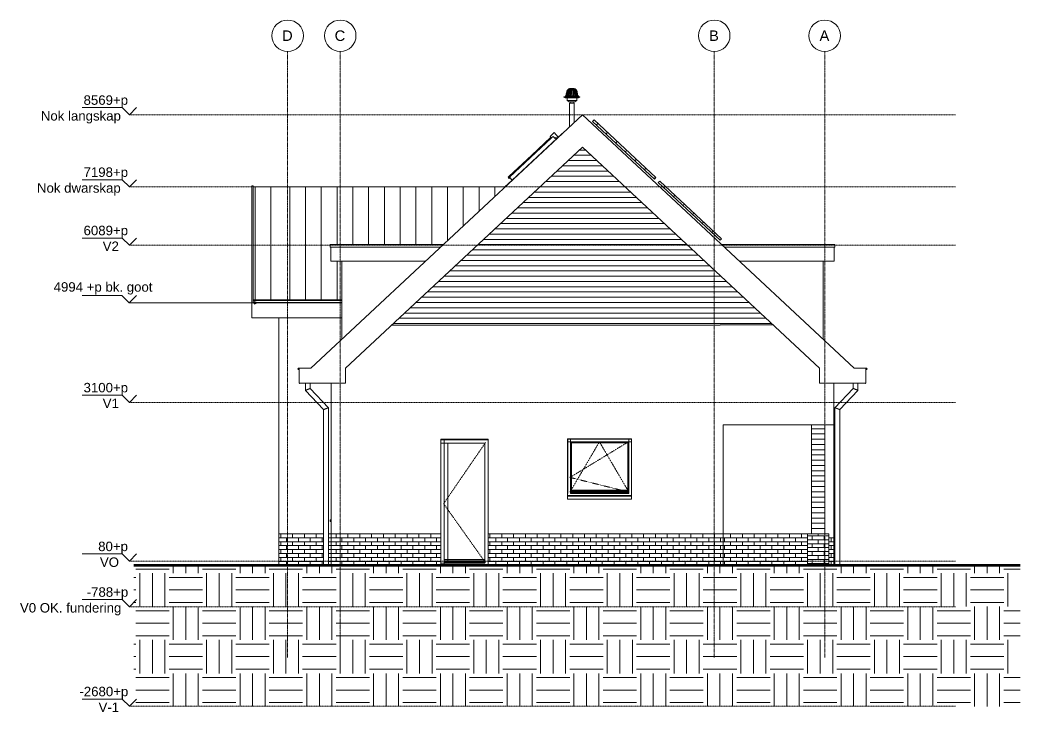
# Model space of a CAD drawing. Header units: millimetres. Extents: x -8591 to 211781, y -3000 to 31870.
# Drawn here: x 111722 to 130740, y -2789 to 10373 of the extents above; entities that cross this region are included whole.
import ezdxf

# ---------------------------------------------------------------- set-up
doc = ezdxf.new("R2010")
doc.units = ezdxf.units.MM
for name, pattern in [('Dash', [6.35, 3.175, -3.175]), ('Dash dot', [15.875, 6.35, -4.7625, 0, -4.7625]), ('grid', [24, 15, -3, 3, -3])]:
    doc.linetypes.add(name, pattern=pattern)
for name, color, linetype, lineweight in [('A-COLS', 52, 'Continuous', 9), ('A-FLOR-LEVL', 51, 'Continuous', 9), ('A-GENM', 13, 'Continuous', 9), ('A-GLAZ', 151, 'Continuous', 9), ('A-GLAZ-HDLN', 1, 'Dash', 18), ('A-ROOF', 132, 'Continuous', 9), ('A-ROOF-OTLN', 132, 'Continuous', 9), ('A-ROOF-PATT', 132, 'Continuous', 35), ('A-WALL', 113, 'Continuous', 9), ('A-WALL-PATT', 111, 'Continuous', 25), ('C-TOPO', 7, 'Continuous', 9), ('G-ANNO-DIMS', 111, 'Continuous', 9), ('I-WALL', 2, 'Continuous', 9), ('P-SANR-FIXT', 6, 'Continuous', 9), ('S-COLS', 52, 'Continuous', 9), ('S-GRID', 1, 'Continuous', 9), ('S-GRID-IDEN', 1, 'Continuous', 9)]:
    doc.layers.add(name, color=color, linetype=linetype, lineweight=lineweight)
doc.styles.add('Arial_1', font='arial.ttf', dxfattribs={"height": 200})
doc.styles.add('Arial_2', font='arial.ttf', dxfattribs={"height": 180})
pattern_1 = [(0, (122811.7, 1200), (635, 635), [635, -635]), (0, (122811.7, 1438.1), (635, 635), [635, -635]), (0, (122811.7, 1676.25), (635, 635), [635, -635]), (90, (122891.1, 1755.6), (-635, 635), [635, -635]), (90, (123129.2, 1755.6), (-635, 635), [635, -635]), (90, (123367.3, 1755.6), (-635, 635), [635, -635])]
pattern_2 = [(90, (6859.9, 1200), (-1000, 6e-14), [])]

# ---------------------------------------------------------------- blocks, each defined once
blk = doc.blocks.new('Zonnepaneel - Zonnepaneel gebouw 1000x1600-406884-Westgevel')
at = {"layer": 'A-GENM'}
h = blk.add_hatch(dxfattribs=at)
h.set_pattern_fill('FP_149', color=256, style=0, pattern_type=2)
h.set_pattern_definition([(317, (8078.02, 7177.26), (170.5, 182.84), []), (47, (8078.02, 7177.26), (-182.84, 170.5), [])])
h.paths.add_polyline_path([(9084, 6185), (9111, 6214), (7937, 7309), (7909, 7280), (9061, 6206)])
for p, q in [((7909, 7280), (7937, 7309)), ((7909, 7280), (9084, 6185)), ((9111, 6214), (7937, 7309)), ((9084, 6185), (9111, 6214))]:
    blk.add_line(p, q, dxfattribs=at)
blk = doc.blocks.new('41_ISR_lb_vebo_waterslag_10_graden - WS60 160-1704642-Westgevel')
at = {"layer": 'A-GENM'}
for p, q in [((1669, 860), (1669, 837)), ((1671, 837), (1671, 860)), ((1673, 836), (1674, 836)), ((1674, 836), (1673, 836)), ((1673, 834), (1679, 835)), ((1690, 868), (1674, 865)), ((1674, 864), (1674, 857)), ((1674, 857), (1682, 858)), ((1676, 840), (1674, 840)), ((1674, 840), (1674, 836)), ((1676, 863), (1690, 866)), ((1676, 859), (1676, 863)), ((1682, 859), (1676, 859)), ((1676, 836), (1676, 840)), ((1676, 836), (1678, 837)), ((1678, 837), (1676, 836)), ((1678, 837), (1678, 838)), ((1678, 838), (1679, 838)), ((1679, 838), (1678, 838)), ((1678, 838), (1678, 837)), ((1679, 838), (1679, 835)), ((1679, 835), (1679, 838)), ((1682, 858), (1682, 859))]:
    blk.add_line(p, q, dxfattribs=at)
for centre, radius, start, end in [((1674, 860), 5, 100, 180), ((1674, 860), 5, 100, 180), ((1672, 837), 3, 180, 279.9906), ((1672, 837), 3, 180, 279.9906), ((1674, 860), 3.4, 96.7543, 180), ((1674, 860), 3.4, 96.7543, 180), ((1672, 837), 1.42, 180, 280.0191), ((1672, 837), 1.42, 180, 280.0191)]:
    blk.add_arc(centre, radius, start, end, dxfattribs=at)
blk = doc.blocks.new('41_ISR_lb_vebo_waterslag_10_graden - WS60 160-V30-Westgevel')
at = {"layer": 'A-GENM'}
for p, q in [((1673, 836), (1674, 836)), ((1674, 836), (1673, 836)), ((1676, 836), (1678, 837)), ((1678, 837), (1676, 836)), ((1678, 837), (1678, 838)), ((1678, 838), (1679, 838)), ((1679, 838), (1678, 838)), ((1678, 838), (1678, 837)), ((1679, 838), (1679, 835)), ((1679, 835), (1679, 838))]:
    blk.add_line(p, q, dxfattribs=at)
for centre, radius, start, end in [((1674, 860), 5, 100, 180), ((1674, 860), 5, 100, 180), ((1672, 837), 3, 180, 279.9906), ((1672, 837), 3, 180, 279.9906), ((1674, 860), 3.4, 96.7543, 180), ((1674, 860), 3.4, 96.7543, 180), ((1672, 837), 1.42, 180, 280.0191), ((1672, 837), 1.42, 180, 280.0191)]:
    blk.add_arc(centre, radius, start, end, dxfattribs=at)
blk = doc.blocks.new('28_EB_HWA_grote slag - TRON60x2_5-3479251-Westgevel')
at = {"layer": 'S-COLS'}
for p, q in [((11617, 3466), (11617, 3365)), ((11707, 3329), (11707, 3466)), ((11617, 3365), (11270, 2999)), ((11360, 2963), (11707, 3329)), ((11270, 2999), (11270, 0)), ((11360, 0), (11360, 2963))]:
    blk.add_line(p, q, dxfattribs=at)
for points in [[(11707, 3329), (11707, 3329), (11706, 3330), (11701, 3331), (11694, 3334), (11686, 3337), (11679, 3340), (11674, 3342), (11668, 3345), (11662, 3347), (11656, 3349), (11650, 3352), (11645, 3354), (11638, 3357), (11630, 3360), (11623, 3363), (11618, 3365), (11617, 3365), (11617, 3365)], [(11360, 2963), (11360, 2963), (11359, 2963), (11355, 2965), (11347, 2968), (11340, 2971), (11333, 2974), (11327, 2976), (11321, 2978), (11315, 2981), (11309, 2983), (11304, 2985), (11298, 2988), (11291, 2990), (11283, 2994), (11276, 2996), (11271, 2998), (11270, 2999), (11270, 2999)]]:
    blk.add_open_spline(points, degree=3, knots=[0, 0, 0, 0, 0.083333, 0.166667, 0.25, 0.333333, 0.375, 0.416667, 0.458333, 0.5, 0.541667, 0.583333, 0.625, 0.666667, 0.75, 0.833333, 0.916667, 1, 1, 1, 1], dxfattribs=at)
blk = doc.blocks.new('28_EB_HWA_grote slag - TRON60x2_5-V32-Westgevel')
at = {"layer": 'S-COLS'}
for p, q in [((1199, 3466), (1199, 3329)), ((1289, 3365), (1289, 3466)), ((1199, 3329), (1545, 2963)), ((1635, 2999), (1289, 3365)), ((1545, 2963), (1545, 0)), ((1635, 0), (1635, 2999))]:
    blk.add_line(p, q, dxfattribs=at)
for points in [[(1289, 3365), (1289, 3365), (1288, 3365), (1283, 3363), (1276, 3360), (1268, 3357), (1261, 3354), (1255, 3352), (1250, 3349), (1244, 3347), (1238, 3345), (1232, 3342), (1226, 3340), (1219, 3337), (1211, 3334), (1204, 3331), (1200, 3330), (1199, 3329), (1199, 3329)], [(1635, 2999), (1635, 2999), (1634, 2998), (1630, 2996), (1623, 2994), (1615, 2990), (1608, 2988), (1602, 2985), (1596, 2983), (1590, 2981), (1584, 2978), (1579, 2976), (1573, 2974), (1566, 2971), (1558, 2968), (1551, 2965), (1546, 2963), (1545, 2963), (1545, 2963)]]:
    blk.add_open_spline(points, degree=3, knots=[0, 0, 0, 0, 0.083333, 0.166667, 0.25, 0.333333, 0.375, 0.416667, 0.458333, 0.5, 0.541667, 0.583333, 0.625, 0.666667, 0.75, 0.833333, 0.916667, 1, 1, 1, 1], dxfattribs=at)
blk = doc.blocks.new('Plumbing_Fixture-Oatey-Roof_Drain-PVC - ABS Dome-2570691-Westgevel')
at = {"layer": 'P-SANR-FIXT'}
for p, q in [((6167, 9008), (6154, 8932)), ((6171, 9008), (6170, 9008)), ((6181, 9008), (6180, 9008)), ((6197, 9008), (6195, 9008)), ((6218, 9008), (6216, 9008)), ((6234, 9070), (6234, 9070)), ((6234, 9070), (6234, 9070)), ((6237, 9070), (6235, 9070)), ((6242, 9070), (6239, 9070)), ((6239, 9068), (6239, 9070)), ((6243, 9008), (6240, 9008)), ((6249, 9070), (6245, 9070)), ((6245, 9066), (6245, 9070)), ((6249, 9070), (6249, 9069)), ((6257, 9070), (6252, 9070)), ((6252, 9064), (6252, 9070)), ((6257, 9070), (6257, 9068)), ((6265, 9070), (6260, 9070)), ((6260, 9063), (6260, 9070)), ((6265, 9063), (6260, 9063)), ((6265, 9070), (6265, 9063)), ((6267, 9008), (6265, 9008)), ((6268, 9008), (6267, 9008)), ((6274, 9070), (6268, 9070)), ((6268, 9063), (6268, 9070)), ((6274, 9063), (6268, 9063)), ((6274, 9070), (6274, 9063)), ((6282, 9070), (6277, 9070)), ((6277, 9068), (6277, 9070)), ((6282, 9070), (6282, 9064)), ((6289, 9070), (6285, 9070)), ((6285, 9069), (6285, 9070)), ((6289, 9070), (6289, 9066)), ((6295, 9070), (6291, 9070)), ((6294, 9008), (6291, 9008)), ((6295, 9070), (6295, 9068)), ((6298, 9070), (6296, 9070)), ((6300, 9070), (6299, 9070)), ((6300, 9070), (6299, 9070)), ((6318, 9008), (6315, 9008)), ((6339, 9008), (6336, 9008)), ((6354, 9008), (6353, 9008)), ((6364, 9008), (6363, 9008)), ((6380, 8932), (6367, 9008)), ((6114, 8909), (6114, 8906)), ((6267, 8909), (6114, 8909)), ((6114, 8906), (6140, 8893)), ((6267, 8906), (6114, 8906)), ((6140, 8913), (6140, 8909)), ((6267, 8913), (6140, 8913)), ((6267, 8893), (6140, 8893)), ((6143, 8932), (6143, 8925)), ((6267, 8932), (6143, 8932)), ((6267, 8925), (6143, 8925)), ((6146, 8925), (6144, 8913)), ((6169, 8936), (6165, 8936)), ((6165, 8936), (6165, 8936)), ((6174, 8893), (6174, 8843)), ((6174, 8843), (6215, 8818)), ((6267, 8843), (6174, 8843)), ((6180, 8936), (6176, 8936)), ((6196, 8936), (6193, 8936)), ((6215, 8936), (6218, 8936)), ((6218, 8936), (6215, 8936)), ((6267, 8818), (6215, 8818)), ((6218, 8936), (6216, 8936)), ((6218, 8936), (6216, 8936)), ((6218, 8936), (6218, 8934)), ((6234, 8818), (6234, 8793)), ((6242, 8936), (6241, 8936)), ((6241, 8936), (6242, 8936)), ((6242, 8936), (6241, 8936)), ((6242, 8936), (6241, 8936)), ((6391, 8932), (6267, 8932)), ((6391, 8925), (6267, 8925)), ((6394, 8913), (6267, 8913)), ((6419, 8909), (6267, 8909)), ((6419, 8906), (6267, 8906)), ((6394, 8893), (6267, 8893)), ((6360, 8843), (6267, 8843)), ((6319, 8818), (6267, 8818)), ((6293, 8936), (6292, 8936)), ((6293, 8936), (6292, 8936)), ((6293, 8936), (6292, 8936)), ((6292, 8936), (6293, 8936)), ((6300, 8793), (6300, 8818)), ((6316, 8934), (6316, 8936)), ((6318, 8936), (6316, 8936)), ((6319, 8936), (6316, 8936)), ((6318, 8936), (6316, 8936)), ((6316, 8936), (6319, 8936)), ((6319, 8818), (6360, 8843)), ((6341, 8936), (6337, 8936)), ((6358, 8936), (6354, 8936)), ((6360, 8843), (6360, 8893)), ((6369, 8936), (6365, 8936)), ((6390, 8913), (6388, 8925)), ((6391, 8925), (6391, 8932)), ((6394, 8909), (6394, 8913)), ((6394, 8893), (6419, 8906)), ((6419, 8906), (6419, 8909))]:
    blk.add_line(p, q, dxfattribs=at)
at = {"layer": 'P-SANR-FIXT', "flags": 128}
for points in [[(6154, 8932), (6160, 8970), (6167, 9008)], [(6170, 9008), (6164, 8970), (6157, 8932)], [(6158, 8932), (6164, 8970), (6171, 9008)], [(6165, 8936), (6171, 8972), (6177, 9007)], [(6167, 9008), (6168, 9011), (6168, 9014), (6169, 9017), (6170, 9020), (6172, 9023), (6173, 9026), (6174, 9028), (6176, 9031), (6177, 9034), (6179, 9036), (6180, 9039), (6182, 9041), (6184, 9044), (6186, 9046), (6188, 9048), (6191, 9050), (6193, 9052), (6195, 9054), (6198, 9056), (6200, 9057), (6203, 9059), (6206, 9060), (6208, 9062), (6211, 9063), (6214, 9064), (6217, 9065), (6220, 9066), (6220, 9066)], [(6180, 9008), (6174, 8970), (6168, 8932)], [(6169, 8932), (6175, 8970), (6181, 9008)], [(6176, 8936), (6181, 8972), (6187, 9007)], [(6195, 9008), (6190, 8970), (6186, 8932)], [(6188, 8932), (6193, 8970), (6197, 9008)], [(6193, 8936), (6197, 8972), (6202, 9007)], [(6216, 9008), (6212, 8970), (6209, 8932)], [(6212, 8932), (6215, 8970), (6218, 9008)], [(6215, 8936), (6218, 8972), (6221, 9007)], [(6220, 9066), (6226, 9068), (6233, 9070), (6239, 9071), (6246, 9072), (6252, 9073), (6259, 9073), (6265, 9073), (6267, 9073)], [(6240, 9008), (6238, 8970), (6236, 8932)], [(6239, 8932), (6241, 8970), (6243, 9008)], [(6241, 8936), (6243, 8972), (6244, 9007)], [(6265, 9008), (6265, 8970), (6265, 8932)], [(6267, 9073), (6273, 9073), (6280, 9073), (6287, 9072), (6293, 9071), (6300, 9070), (6306, 9068), (6312, 9067), (6314, 9066)], [(6268, 8932), (6268, 8970), (6268, 9008)], [(6290, 9007), (6291, 8972), (6293, 8936)], [(6291, 9008), (6293, 8970), (6295, 8932)], [(6298, 8932), (6296, 8970), (6294, 9008)], [(6312, 9007), (6315, 8972), (6319, 8936)], [(6314, 9066), (6317, 9065), (6320, 9064), (6322, 9063), (6325, 9062), (6328, 9061), (6331, 9059), (6333, 9058), (6336, 9056), (6338, 9054), (6341, 9052), (6343, 9050), (6345, 9048), (6347, 9046), (6349, 9044), (6351, 9041), (6353, 9039), (6355, 9037), (6357, 9034), (6358, 9031), (6360, 9029), (6361, 9026), (6362, 9023), (6363, 9020), (6364, 9018), (6365, 9015), (6366, 9012), (6367, 9009), (6367, 9008)], [(6315, 9008), (6319, 8970), (6322, 8932)], [(6325, 8932), (6322, 8970), (6318, 9008)], [(6332, 9007), (6336, 8972), (6341, 8936)], [(6336, 9008), (6341, 8970), (6346, 8932)], [(6348, 8932), (6343, 8970), (6339, 9008)], [(6347, 9007), (6353, 8972), (6358, 8936)], [(6353, 9008), (6358, 8970), (6364, 8932)], [(6366, 8932), (6360, 8970), (6354, 9008)], [(6357, 9007), (6363, 8972), (6369, 8936)], [(6363, 9008), (6369, 8970), (6376, 8932)], [(6377, 8932), (6370, 8970), (6364, 9008)], [(6367, 9008), (6373, 8970), (6380, 8932)], [(6180, 8932), (6180, 8934), (6180, 8936)], [(6196, 8932), (6196, 8934), (6196, 8936)], [(6218, 8932), (6218, 8934), (6218, 8936)], [(6242, 8936), (6242, 8934), (6242, 8932)], [(6242, 8932), (6242, 8934), (6242, 8936)], [(6292, 8936), (6292, 8934), (6292, 8932)], [(6292, 8932), (6292, 8934), (6292, 8936)], [(6316, 8936), (6316, 8934), (6316, 8932)], [(6337, 8936), (6337, 8934), (6337, 8932)], [(6354, 8936), (6354, 8934), (6354, 8932)]]:
    blk.add_lwpolyline(points, dxfattribs=at)
at = {"layer": 'P-SANR-FIXT'}
for points, knots in [([(6167, 9008), (6168, 9013), (6171, 9022), (6179, 9038), (6191, 9052), (6207, 9062), (6215, 9065), (6220, 9066)], [-1, -1, -1, -1, -0.833333, -0.666667, -0.333333, -0.166667, 0, 0, 0, 0]), ([(6221, 9066), (6217, 9065), (6209, 9062), (6194, 9052), (6181, 9038), (6173, 9022), (6171, 9013), (6170, 9008)], [-1, -1, -1, -1, -0.833333, -0.666667, -0.333333, -0.166667, 0, 0, 0, 0]), ([(6171, 9008), (6172, 9013), (6174, 9022), (6182, 9038), (6194, 9052), (6209, 9062), (6218, 9065), (6222, 9066)], [-1, -1, -1, -1, -0.833333, -0.666667, -0.333333, -0.166667, 0, 0, 0, 0]), ([(6177, 9007), (6178, 9012), (6180, 9020), (6185, 9028), (6188, 9033), (6189, 9036), (6190, 9036)], [0, 0, 0, 0, 0.2, 0.3, 0.4, 0.4285897, 0.4285897, 0.4285897, 0.4285897]), ([(6225, 9066), (6222, 9065), (6214, 9062), (6201, 9052), (6190, 9038), (6183, 9022), (6180, 9013), (6180, 9008)], [-1, -1, -1, -1, -0.833333, -0.666667, -0.333333, -0.166667, 0, 0, 0, 0]), ([(6181, 9008), (6182, 9013), (6184, 9022), (6191, 9038), (6202, 9052), (6216, 9062), (6223, 9065), (6227, 9066)], [-1, -1, -1, -1, -0.833333, -0.666667, -0.333333, -0.166667, 0, 0, 0, 0]), ([(6187, 9007), (6188, 9012), (6189, 9020), (6193, 9028), (6197, 9034), (6200, 9039), (6203, 9043), (6207, 9047), (6211, 9050), (6213, 9052), (6214, 9053)], [0, 0, 0, 0, 0.2, 0.3, 0.4, 0.475, 0.55, 0.625, 0.7, 0.7562322, 0.7562322, 0.7562322, 0.7562322]), ([(6232, 9066), (6229, 9065), (6223, 9062), (6212, 9052), (6204, 9038), (6198, 9022), (6196, 9013), (6195, 9008)], [-1, -1, -1, -1, -0.833333, -0.666667, -0.333333, -0.166667, 0, 0, 0, 0]), ([(6197, 9008), (6198, 9013), (6200, 9022), (6206, 9038), (6215, 9052), (6226, 9062), (6232, 9065), (6235, 9066)], [-1, -1, -1, -1, -0.833333, -0.666667, -0.333333, -0.166667, 0, 0, 0, 0]), ([(6202, 9007), (6203, 9012), (6204, 9020), (6207, 9028), (6210, 9034), (6213, 9039), (6216, 9043), (6219, 9047), (6222, 9051), (6225, 9054), (6229, 9057), (6232, 9058), (6234, 9059)], [0, 0, 0, 0, 0.2, 0.3, 0.4, 0.475, 0.55, 0.625, 0.7, 0.775, 0.85, 0.9533462, 0.9533462, 0.9533462, 0.9533462]), ([(6242, 9066), (6240, 9065), (6236, 9062), (6228, 9052), (6221, 9038), (6217, 9022), (6216, 9013), (6216, 9008)], [-1, -1, -1, -1, -0.833333, -0.666667, -0.333333, -0.166667, 0, 0, 0, 0]), ([(6218, 9008), (6219, 9013), (6220, 9022), (6224, 9038), (6230, 9052), (6238, 9062), (6243, 9065), (6245, 9066)], [-1, -1, -1, -1, -0.833333, -0.666667, -0.333333, -0.166667, 0, 0, 0, 0]), ([(6221, 9007), (6222, 9012), (6223, 9020), (6225, 9028), (6227, 9034), (6229, 9039), (6231, 9043), (6233, 9047), (6236, 9051), (6238, 9054), (6241, 9057), (6244, 9059), (6246, 9060)], [0, 0, 0, 0, 0.2, 0.3, 0.4, 0.475, 0.55, 0.625, 0.7, 0.775, 0.85, 1, 1, 1, 1]), ([(6253, 9066), (6252, 9065), (6250, 9062), (6246, 9052), (6243, 9038), (6240, 9022), (6240, 9013), (6240, 9008)], [-1, -1, -1, -1, -0.833333, -0.666667, -0.333333, -0.166667, 0, 0, 0, 0]), ([(6243, 9008), (6243, 9013), (6243, 9022), (6246, 9038), (6249, 9052), (6253, 9062), (6255, 9065), (6256, 9066)], [-1, -1, -1, -1, -0.833333, -0.666667, -0.333333, -0.166667, 0, 0, 0, 0]), ([(6244, 9007), (6244, 9012), (6245, 9020), (6246, 9028), (6247, 9034), (6248, 9039), (6249, 9043), (6250, 9047), (6251, 9051), (6253, 9054), (6254, 9057), (6256, 9059), (6257, 9060)], [0, 0, 0, 0, 0.2, 0.3, 0.4, 0.475, 0.55, 0.625, 0.7, 0.775, 0.85, 1, 1, 1, 1]), ([(6246, 9060), (6247, 9061), (6248, 9062), (6250, 9063), (6251, 9063)], [0, 0, 0, 0, 0.5, 0.8905428, 0.8905428, 0.8905428, 0.8905428]), ([(6265, 9066), (6265, 9065), (6265, 9062), (6265, 9052), (6265, 9038), (6265, 9022), (6265, 9013), (6265, 9008)], [-1, -1, -1, -1, -0.833333, -0.666667, -0.333333, -0.166667, 0, 0, 0, 0]), ([(6268, 9008), (6268, 9013), (6268, 9022), (6268, 9038), (6268, 9052), (6268, 9062), (6268, 9065), (6268, 9066)], [-1, -1, -1, -1, -0.833333, -0.666667, -0.333333, -0.166667, 0, 0, 0, 0]), ([(6277, 9060), (6278, 9059), (6280, 9056), (6282, 9051), (6284, 9046), (6285, 9042), (6286, 9038), (6287, 9033), (6288, 9028), (6288, 9023), (6289, 9017), (6289, 9011), (6290, 9007)], [0, 0, 0, 0, 0.2, 0.3, 0.4, 0.475, 0.55, 0.625, 0.7, 0.775, 0.85, 1, 1, 1, 1]), ([(6278, 9066), (6279, 9065), (6281, 9062), (6285, 9052), (6288, 9038), (6290, 9022), (6291, 9013), (6291, 9008)], [-1, -1, -1, -1, -0.833333, -0.666667, -0.333333, -0.166667, 0, 0, 0, 0]), ([(6294, 9008), (6294, 9013), (6293, 9022), (6291, 9038), (6288, 9052), (6284, 9062), (6282, 9065), (6281, 9066)], [-1, -1, -1, -1, -0.833333, -0.666667, -0.333333, -0.166667, 0, 0, 0, 0]), ([(6283, 9063), (6284, 9063), (6285, 9062), (6287, 9061), (6288, 9060)], [0.1094572, 0.1094572, 0.1094572, 0.1094572, 0.5, 1, 1, 1, 1]), ([(6288, 9060), (6291, 9059), (6294, 9056), (6298, 9051), (6301, 9046), (6303, 9042), (6305, 9038), (6307, 9033), (6308, 9028), (6310, 9023), (6311, 9017), (6312, 9011), (6312, 9007)], [0, 0, 0, 0, 0.2, 0.3, 0.4, 0.475, 0.55, 0.625, 0.7, 0.775, 0.85, 1, 1, 1, 1]), ([(6289, 9066), (6291, 9065), (6295, 9062), (6303, 9052), (6310, 9038), (6314, 9022), (6315, 9013), (6315, 9008)], [-1, -1, -1, -1, -0.833333, -0.666667, -0.333333, -0.166667, 0, 0, 0, 0]), ([(6318, 9008), (6318, 9013), (6316, 9022), (6312, 9038), (6306, 9052), (6298, 9062), (6294, 9065), (6292, 9066)], [-1, -1, -1, -1, -0.833333, -0.666667, -0.333333, -0.166667, 0, 0, 0, 0]), ([(6299, 9066), (6302, 9065), (6308, 9062), (6319, 9052), (6328, 9038), (6334, 9022), (6336, 9013), (6336, 9008)], [-1, -1, -1, -1, -0.833333, -0.666667, -0.333333, -0.166667, 0, 0, 0, 0]), ([(6300, 9059), (6303, 9058), (6307, 9055), (6312, 9051), (6316, 9046), (6319, 9042), (6322, 9038), (6324, 9033), (6326, 9028), (6328, 9023), (6330, 9017), (6331, 9011), (6332, 9007)], [0.0466538, 0.0466538, 0.0466538, 0.0466538, 0.2, 0.3, 0.4, 0.475, 0.55, 0.625, 0.7, 0.775, 0.85, 1, 1, 1, 1]), ([(6339, 9008), (6338, 9013), (6336, 9022), (6330, 9038), (6321, 9052), (6310, 9062), (6304, 9065), (6301, 9066)], [-1, -1, -1, -1, -0.833333, -0.666667, -0.333333, -0.166667, 0, 0, 0, 0]), ([(6307, 9066), (6311, 9065), (6318, 9062), (6331, 9052), (6342, 9038), (6349, 9022), (6352, 9013), (6353, 9008)], [-1, -1, -1, -1, -0.833333, -0.666667, -0.333333, -0.166667, 0, 0, 0, 0]), ([(6354, 9008), (6353, 9013), (6351, 9022), (6344, 9038), (6333, 9052), (6320, 9062), (6312, 9065), (6308, 9066)], [-1, -1, -1, -1, -0.833333, -0.666667, -0.333333, -0.166667, 0, 0, 0, 0]), ([(6312, 9066), (6316, 9065), (6324, 9062), (6339, 9052), (6351, 9038), (6359, 9022), (6362, 9013), (6363, 9008)], [-1, -1, -1, -1, -0.833333, -0.666667, -0.333333, -0.166667, 0, 0, 0, 0]), ([(6364, 9008), (6363, 9013), (6360, 9022), (6352, 9038), (6340, 9052), (6325, 9062), (6317, 9065), (6313, 9066)], [-1, -1, -1, -1, -0.833333, -0.666667, -0.333333, -0.166667, 0, 0, 0, 0]), ([(6314, 9066), (6318, 9065), (6327, 9062), (6342, 9052), (6355, 9038), (6363, 9022), (6366, 9013), (6367, 9008)], [-1, -1, -1, -1, -0.833333, -0.666667, -0.333333, -0.166667, 0, 0, 0, 0]), ([(6320, 9053), (6321, 9052), (6324, 9050), (6328, 9046), (6331, 9042), (6335, 9038), (6338, 9033), (6340, 9028), (6343, 9023), (6345, 9017), (6346, 9011), (6347, 9007)], [0.2437678, 0.2437678, 0.2437678, 0.2437678, 0.3, 0.4, 0.475, 0.55, 0.625, 0.7, 0.775, 0.85, 1, 1, 1, 1]), ([(6344, 9036), (6345, 9035), (6347, 9033), (6349, 9028), (6352, 9023), (6355, 9017), (6356, 9011), (6357, 9007)], [0.5714103, 0.5714103, 0.5714103, 0.5714103, 0.625, 0.7, 0.775, 0.85, 1, 1, 1, 1])]:
    blk.add_open_spline(points, degree=3, knots=knots, dxfattribs=at)
for points in [[(6220, 9066), (6222, 9067), (6227, 9068), (6231, 9069), (6234, 9070)], [(6234, 9070), (6232, 9069), (6228, 9068), (6223, 9067), (6221, 9066)], [(6222, 9066), (6224, 9067), (6229, 9068), (6233, 9069), (6235, 9070)], [(6237, 9070), (6235, 9069), (6231, 9068), (6227, 9067), (6225, 9066)], [(6227, 9066), (6229, 9067), (6233, 9068), (6237, 9069), (6239, 9070)], [(6242, 9070), (6241, 9069), (6237, 9068), (6234, 9067), (6232, 9066)], [(6235, 9066), (6236, 9067), (6240, 9068), (6243, 9069), (6245, 9070)], [(6249, 9070), (6248, 9069), (6245, 9068), (6243, 9067), (6242, 9066)], [(6245, 9066), (6246, 9067), (6248, 9068), (6251, 9069), (6252, 9070)], [(6257, 9070), (6256, 9069), (6255, 9068), (6254, 9067), (6253, 9066)], [(6256, 9066), (6257, 9067), (6258, 9068), (6259, 9069), (6260, 9070)], [(6257, 9060), (6257, 9061), (6258, 9062), (6259, 9063), (6260, 9063)], [(6265, 9070), (6265, 9069), (6265, 9068), (6265, 9067), (6265, 9066)], [(6265, 9061), (6265, 9062), (6265, 9063), (6265, 9064)], [(6265, 9063), (6265, 9063), (6265, 9062), (6265, 9062)], [(6265, 9062), (6265, 9062), (6265, 9063), (6265, 9063)], [(6268, 9066), (6268, 9067), (6268, 9068), (6268, 9069), (6268, 9070)], [(6268, 9064), (6268, 9063), (6268, 9062), (6268, 9061)], [(6268, 9063), (6268, 9063), (6268, 9062), (6268, 9062)], [(6268, 9062), (6268, 9062), (6268, 9063), (6268, 9063)], [(6274, 9070), (6275, 9069), (6276, 9068), (6277, 9067), (6278, 9066)], [(6274, 9063), (6274, 9063), (6275, 9062), (6277, 9061), (6277, 9060)], [(6281, 9066), (6280, 9067), (6279, 9068), (6278, 9069), (6277, 9070)], [(6282, 9070), (6283, 9069), (6286, 9068), (6288, 9067), (6289, 9066)], [(6292, 9066), (6291, 9067), (6288, 9068), (6286, 9069), (6285, 9070)], [(6289, 9070), (6291, 9069), (6294, 9068), (6297, 9067), (6299, 9066)], [(6301, 9066), (6300, 9067), (6296, 9068), (6293, 9069), (6291, 9070)], [(6295, 9070), (6297, 9069), (6301, 9068), (6305, 9067), (6307, 9066)], [(6308, 9066), (6306, 9067), (6302, 9068), (6298, 9069), (6296, 9070)], [(6298, 9070), (6301, 9069), (6305, 9068), (6310, 9067), (6312, 9066)], [(6313, 9066), (6311, 9067), (6306, 9068), (6302, 9069), (6299, 9070)], [(6300, 9070), (6302, 9069), (6307, 9068), (6312, 9067), (6314, 9066)]]:
    blk.add_open_spline(points, degree=3, dxfattribs=at)
blk = doc.blocks.new('KOZIJn_deur - KOZIJn_deur-2858515-Westgevel')
at = {"layer": 'A-GENM'}
h = blk.add_hatch(dxfattribs=at)
h.set_pattern_fill('FP_155', color=256, style=0, pattern_type=2)
h.set_pattern_definition([(90, (6859.9, -2154.1), (-1000, 6e-14), [])])
h.paths.add_polyline_path([(4609, 87), (4609, 109), (3838, 109), (3838, 87), (4585, 87)])
h = blk.add_hatch(dxfattribs=at)
h.set_pattern_fill('FP_154', color=256, style=0, pattern_type=2)
h.set_pattern_definition(pattern_2)
h.paths.add_polyline_path([(3861, 69), (4609, 69), (4609, 87), (3838, 87), (3838, 69)])
at = {"layer": 'A-GLAZ'}
h = blk.add_hatch(dxfattribs=at)
h.set_pattern_fill('FP_154', color=256, style=0, pattern_type=2)
h.set_pattern_definition(pattern_2)
h.paths.add_polyline_path([(4609, 67), (4609, 69), (3838, 69), (3838, 67), (4519, 67)])
h.paths.add_polyline_path([(3838, 109), (4609, 109), (4609, 2323), (3838, 2323), (3838, 147)])
at = {"layer": 'A-GENM'}
for p, q in [((3771, 2390), (3838, 2390)), ((4676, 2390), (3771, 2390)), ((4609, 2323), (3771, 2323)), ((3838, 2390), (3838, 0)), ((4609, 45), (4609, 2323)), ((4662, 2400), (4662, 2390)), ((3771, 45), (4609, 45)), ((3838, 67), (4609, 67)), ((4609, 46), (3838, 46))]:
    blk.add_line(p, q, dxfattribs=at)
at = {"layer": 'A-GLAZ'}
for p, q in [((4609, 109), (3838, 109)), ((4609, 87), (3838, 87)), ((4609, 69), (3838, 69))]:
    blk.add_line(p, q, dxfattribs=at)
at = {"layer": 'A-GLAZ-HDLN'}
for p, q in [((4626, 2340), (3827, 1173)), ((3827, 1173), (4626, 47))]:
    blk.add_line(p, q, dxfattribs=at)
blk = doc.blocks.new('KOZIJN_TYPE_D keuken - KOZIJN_TYPE_D keuken-3292433-Westgevel')
at = {"layer": 'A-GENM'}
for p, q in [((6190, 2400), (6240, 2400)), ((6190, 1369), (6190, 2400)), ((6240, 1369), (6240, 2400)), ((7350, 2400), (7400, 2400)), ((7350, 2400), (7350, 1369)), ((6190, 1394), (6180, 1394)), ((6190, 1377), (6180, 1377)), ((6190, 1369), (6180, 1369)), ((7350, 1394), (6240, 1394)), ((7350, 1377), (6240, 1377)), ((7350, 1369), (6240, 1369)), ((6190, 1327), (6180, 1327)), ((6240, 1327), (6190, 1327)), ((7350, 1327), (6240, 1327)), ((7400, 1327), (7350, 1327))]:
    blk.add_line(p, q, dxfattribs=at)
at = {"layer": 'A-GLAZ'}
for p, q in [((7400, 2400), (6180, 2400)), ((6180, 2350), (7400, 2350)), ((6240, 2349), (7350, 2349)), ((6249, 2341), (7342, 2341)), ((6249, 1420), (6249, 2341)), ((6265, 2324), (6258, 2332)), ((7333, 2332), (6258, 2332)), ((6258, 2332), (6258, 1429)), ((7333, 2332), (7325, 2324)), ((7333, 1429), (7333, 2332)), ((7342, 2341), (7342, 1420)), ((7350, 1411), (6240, 1411)), ((7350, 1394), (6240, 1394)), ((7342, 1420), (6249, 1420)), ((6258, 1429), (6265, 1436)), ((7333, 1429), (6258, 1429)), ((7325, 1436), (7333, 1429))]:
    blk.add_line(p, q, dxfattribs=at)
at = {"layer": 'A-GLAZ-HDLN'}
for p, q in [((7350, 2355), (6230, 1673)), ((6230, 1394), (6790, 2350)), ((6790, 2350), (7350, 1394)), ((6230, 1673), (7350, 1394))]:
    blk.add_line(p, q, dxfattribs=at)
blk = doc.blocks.new('41_ISR_lb_vebo_waterslag_10_graden - WS60 160-3292628-Westgevel')
at = {"layer": 'A-GENM'}
for p, q in [((7400, 1317), (6180, 1317)), ((6180, 1290), (6180, 1294)), ((6180, 1290), (6180, 1285)), ((6180, 1262), (6180, 1285)), ((6180, 1262), (6180, 1259)), ((6180, 1259), (7400, 1259)), ((7400, 1294), (7400, 1290)), ((7400, 1285), (7400, 1290)), ((7400, 1285), (7400, 1262)), ((7400, 1259), (7400, 1262))]:
    blk.add_line(p, q, dxfattribs=at)
blk = doc.blocks.new('roof-windowsveluxgglintegra---de - Default-3534261-Westgevel')
at = {"layer": 'A-GLAZ'}
for p, q in [((5130, 7329), (6081, 8215)), ((5928, 8232), (5852, 8160)), ((6008, 8147), (5928, 8232)), ((6081, 8215), (6083, 8213)), ((5079, 7384), (5879, 8130)), ((5504, 7805), (5867, 8143)), ((5513, 7794), (5877, 8133)), ((5852, 8160), (5879, 8130)), ((5879, 8130), (5909, 8158)), ((5879, 8130), (5909, 8158)), ((5945, 8119), (5909, 8158)), ((5909, 8158), (5945, 8119)), ((5963, 8136), (5945, 8119)), ((5945, 8119), (5963, 8136)), ((5978, 8120), (5963, 8136)), ((5963, 8136), (5978, 8120)), ((5504, 7805), (5067, 7397)), ((5504, 7805), (5513, 7794)), ((5513, 7794), (5504, 7805)), ((5513, 7794), (5062, 7373)), ((5113, 7420), (5059, 7370)), ((5115, 7418), (5113, 7420)), ((4984, 7192), (5130, 7329)), ((5067, 7397), (5055, 7381)), ((5062, 7373), (5055, 7381)), ((5059, 7370), (5073, 7356)), ((5073, 7356), (5093, 7369)), ((5130, 7329), (5079, 7384)), ((5095, 7399), (5093, 7401)), ((5130, 7329), (5132, 7326)), ((5132, 7326), (5130, 7329)), ((4984, 7192), (4986, 7190))]:
    blk.add_line(p, q, dxfattribs=at)
blk = doc.blocks.new('Level - 1_8mm-444885-Westgevel')
at = {"layer": 'A-FLOR-LEVL'}
for p, q in [((-2288, 3238), (-3048, 3238)), ((-2150, 3100), (-2288, 3238)), ((-2150, 3100), (-2012, 3238))]:
    blk.add_line(p, q, dxfattribs=at)
blk = doc.blocks.new('Grid - r_3_0mm-1753543-Westgevel')
at = {"layer": 'S-GRID-IDEN'}
blk.add_circle((11075, 10073), 300, dxfattribs=at)
blk = doc.blocks.new('Spot Elevations - 00_EA_spotelevation-1740730-Westgevel')
at = {"layer": 'G-ANNO-DIMS'}
for p, q in [((-2293, 5133), (-3050, 5133)), ((-2153, 4994), (-2293, 5133)), ((-2153, 4994), (-2013, 5133))]:
    blk.add_line(p, q, dxfattribs=at)

msp = doc.modelspace()

# ---------------------------------------------------------------- hatches: boundary and pattern name
at = {"layer": 'A-COLS'}
h = msp.add_hatch(dxfattribs=at)
h.set_pattern_fill('FP_147', color=256, style=0, pattern_type=2)
h.set_pattern_definition([(0, (126902.08, 600), (0, 100), [])])
h.paths.add_polyline_path([(127027.1, 600), (127027.1, 2674.3), (126777.1, 2674.3), (126777.1, 600)])
h = msp.add_hatch(dxfattribs=at)
h.set_pattern_fill('FP_148', color=256, style=0, pattern_type=2)
h.set_pattern_definition([(0, (126902.08, -488), (0, 75), []), (90, (126902.08, -488), (-112.5, 75), [75, -75])])
h.paths.add_polyline_path([(127102.1, 0), (127102.1, 600), (126702.1, 600), (126702.1, 0), (127053.9, 0)])
at = {"layer": 'A-ROOF-PATT', "lineweight": 9}
h = msp.add_hatch(dxfattribs=at)
h.set_pattern_fill('FP_153', color=256, style=0, pattern_type=2)
h.set_pattern_definition([(90, (115891.8, 6180.64), (-300, 2e-14), [])])
h.paths.add_polyline_path([(116752.2, 5049.4), (116752.2, 7197.8), (116154.2, 7197.8), (116154.2, 5049.4), (116521, 5049.4)])
h = msp.add_hatch(dxfattribs=at)
h.set_pattern_fill('FP_150', color=256, style=0, pattern_type=2)
h.set_pattern_definition([(90, (115951.8, 6179.95), (-300, 2e-14), [])])
h.paths.add_polyline_path([(116784.3, 5049.4), (117840.7, 5049.4), (117840.7, 5787.8), (117630.7, 5787.8), (117630.7, 6054.8), (117618.7, 6054.8), (117618.7, 6100.3), (119769.9, 6100.3), (120938, 7189.5), (120935.5, 7192.2), (120941.4, 7197.8), (116752.2, 7197.8), (116752.2, 5049.4)])
at = {"layer": 'A-WALL-PATT', "lineweight": 9}
h = msp.add_hatch(dxfattribs=at)
h.set_pattern_fill('FP_152', color=256, style=0, pattern_type=2)
h.set_pattern_definition([(0, (117697.18, 3100), (0, 100), [])])
h.paths.add_polyline_path([(118785.7, 4567.2), (125040.3, 4567.2), (125040.6, 4577.4), (126042.5, 4577.4), (122419.6, 7955.9), (118995.8, 4763.1)])
h = msp.add_hatch(dxfattribs=at)
h.set_pattern_fill('FP_145', color=256, style=0, pattern_type=2)
h.set_pattern_definition([(0, (117692.18, 0), (0, 75), []), (90, (117692.18, 0), (-112.5, 75), [75, -75])])
h.paths.add_polyline_path([(116642.2, 0), (117497.2, 0), (117497.2, 600), (116642.2, 600), (116642.2, 296)])
h.paths.add_polyline_path([(117640.1, 0), (117642.2, 0), (117642.2, 600), (117587.2, 600), (117587.2, 0)])
h = msp.add_hatch(dxfattribs=at)
h.set_pattern_fill('FP_144', color=256, style=0, pattern_type=2)
h.set_pattern_definition([(0, (125045.29, 0), (0, 75), []), (90, (125045.29, 0), (-112.5, 75), [75, -75])])
h.paths.add_polyline_path([(120628.2, 0), (125095.3, 0), (125095.3, 600), (120628.2, 600), (120628.2, 72.6)])
h.paths.add_polyline_path([(119723.2, 0), (119723.2, 600), (117642.2, 600), (117642.2, 0), (119680.9, 0)])
h = msp.add_hatch(dxfattribs=at)
h.set_pattern_fill('FP_146', color=256, style=0, pattern_type=2)
h.set_pattern_definition([(0, (127147.08, 0), (0, 75), []), (90, (127147.08, 0), (-112.5, 75), [75, -75])])
h.paths.add_polyline_path([(126527.2, 0), (126702.1, 0), (126702.1, 600), (125095.3, 600), (125095.3, 0), (126000.6, 0)])
h.paths.add_polyline_path([(127102.1, 0), (127197.1, 0), (127197.1, 600), (127102.1, 600), (127102.1, 147.1)])
at = {"layer": 'C-TOPO'}
h = msp.add_hatch(dxfattribs=at)
h.set_pattern_fill('FP_151', color=256, style=0, pattern_type=2)
h.set_pattern_definition(pattern_1)
h.paths.add_polyline_path([(114311.2, -2682.1), (114311.2, 0), (113887.8, 0), (113887.8, -2682.1), (114307.6, -2682.1)])
h = msp.add_hatch(dxfattribs=at)
h.set_pattern_fill('FP_151', color=256, style=0, pattern_type=2)
h.set_pattern_definition(pattern_1)
h.paths.add_polyline_path([(114470, -2682.1), (115311.2, -2682.1), (115311.2, 0), (114311.2, 0), (114311.2, -2682.1)])
h = msp.add_hatch(dxfattribs=at)
h.set_pattern_fill('FP_151', color=256, style=0, pattern_type=2)
h.set_pattern_definition(pattern_1)
h.paths.add_polyline_path([(115311.2, -2682.1), (130740.4, -2682.1), (130740.4, 0), (115311.2, 0), (115311.2, -299.7)])

# ---------------------------------------------------------------- linework, layer by layer
at = {"layer": 'A-COLS'}
for p, q in [((126777.1, 600), (126777.1, 2674.3)), ((127027.1, 2674.3), (127027.1, 600)), ((126702.1, 600), (127102.1, 600)), ((126702.1, 0), (126702.1, 600)), ((127102.1, 600), (127102.1, 0))]:
    msp.add_line(p, q, dxfattribs=at)
at = {"layer": 'A-FLOR-LEVL', "linetype": 'Dash dot'}
for p, q in [((113801.5, 8569.4), (129512.4, 8569.4)), ((113801.5, 7197.8), (129512.4, 7197.8)), ((113801.5, 6088.8), (129512.4, 6088.8)), ((113801.5, 3100), (129512.4, 3100)), ((113801.5, 80), (129512.4, 80)), ((113801.5, -788), (129512.4, -788)), ((113801.5, -2680), (129512.4, -2680))]:
    msp.add_line(p, q, dxfattribs=at)
at = {"layer": 'A-ROOF'}
for p, q in [((116154.2, 7197.8), (120941.4, 7197.8)), ((116154.2, 5039.4), (117840.7, 5039.4))]:
    msp.add_line(p, q, dxfattribs=at)
at = {"layer": 'A-ROOF-OTLN'}
for p, q in [((117251.8, 3752.1), (122419.6, 8571.2)), ((122419.6, 8571.2), (127587.5, 3752.1)), ((122419.6, 7955.9), (117911.6, 3752.1)), ((126927.6, 3752.1), (122419.6, 7955.9)), ((116129.2, 7221), (116154.2, 7221)), ((116129.2, 7221), (116129.2, 4707.6)), ((116154.2, 4993.6), (116154.2, 7221)), ((117618.7, 6054.8), (117618.7, 6100.3)), ((117618.7, 6100.3), (119769.9, 6100.3)), ((125069.3, 6100.3), (127220.6, 6100.3)), ((127220.6, 6100.3), (127220.6, 6054.8)), ((117618.7, 6054.8), (119721.2, 6054.8)), ((117630.7, 6054.8), (117630.7, 5787.8)), ((125118.1, 6054.8), (127220.6, 6054.8)), ((127208.6, 6054.8), (127208.6, 5787.8)), ((117630.7, 5787.8), (119434.8, 5787.8)), ((125404.4, 5787.8), (127208.6, 5787.8)), ((116129.2, 4993.6), (117840.7, 4993.6)), ((116154.2, 5049.4), (117840.7, 5049.4)), ((117840.7, 4999.4), (116154.2, 4999.4)), ((117840.7, 4707.6), (116129.2, 4707.6)), ((117020.7, 3750.1), (117032.8, 3749.6)), ((117032.8, 3751.1), (117021.2, 3751.6)), ((117024.9, 3742.8), (117024.7, 3741.3)), ((117024.7, 3741.3), (117030.3, 3740.4)), ((117030.5, 3741.9), (117024.9, 3742.8)), ((117031, 3740.1), (117032.7, 3739.1)), ((117032.8, 3466.1), (117032.8, 3752.1)), ((117251.8, 3752.1), (117032.8, 3752.1)), ((117911.6, 3752.1), (117911.6, 3466.1)), ((126927.6, 3466.1), (126927.6, 3752.1)), ((127587.5, 3752.1), (127806.5, 3752.1)), ((127806.5, 3752.1), (127806.5, 3466.1)), ((127818, 3751.6), (127806.5, 3751.1)), ((127806.5, 3749.6), (127818.6, 3750.1)), ((127806.6, 3739.1), (127808.2, 3740.1)), ((127814.3, 3742.8), (127808.7, 3741.9)), ((127809, 3740.4), (127814.6, 3741.3)), ((127814.6, 3741.3), (127814.3, 3742.8)), ((117032.8, 3466.1), (117911.6, 3466.1)), ((117034.7, 3466.1), (117034.7, 3462.1)), ((117034.7, 3462.1), (117043.7, 3462.1)), ((117043.7, 3462.1), (117043.7, 3466.1)), ((127806.5, 3466.1), (126927.6, 3466.1)), ((127795.6, 3466.1), (127795.6, 3462.1)), ((127795.6, 3462.1), (127804.6, 3462.1)), ((127804.6, 3462.1), (127804.6, 3466.1))]:
    msp.add_line(p, q, dxfattribs=at)
for centre, radius, start, end in [((117020.7, 3738.1), 13.5, 87.62285, 334.27904), ((117020.7, 3738.1), 13.5, 87.62285, 334.27904), ((117020.7, 3738.1), 12, 90.00149, 4.76514), ((117020.7, 3738.1), 12, 90.00149, 4.76514), ((117030, 3738.4), 2, 57.98857, 80.5062), ((117030, 3738.4), 2, 57.98857, 80.5062), ((117030, 3738.4), 3.5, 57.99286, 80.53206), ((117030, 3738.4), 3.5, 57.99286, 80.53206), ((127818.6, 3738.1), 13.5, 205.72096, 92.37715), ((127818.6, 3738.1), 12, 175.23486, 89.99851), ((127809.3, 3738.4), 3.5, 99.46794, 122.00714), ((127809.3, 3738.4), 2, 99.4938, 122.01143)]:
    msp.add_arc(centre, radius, start, end, dxfattribs=at)
at = {"layer": 'A-WALL'}
for p, q in [((116642.2, 0), (116642.2, 4707.6)), ((125040.3, 4567.2), (118785.7, 4567.2)), ((126042.5, 4577.4), (125040.3, 4577.4)), ((125040.3, 4577.4), (125040.3, 4567.2)), ((117642.2, 3466.1), (117642.2, 0)), ((127197.1, 3466.1), (127197.1, 0)), ((125095.3, 2674.3), (125095.3, 0)), ((125095.3, 2674.3), (127197.1, 2674.3)), ((119723.2, 0), (119723.2, 2400)), ((119723.2, 2400), (120628.2, 2400)), ((120628.2, 2400), (120628.2, 0)), ((122132.3, 1294.1), (122132.3, 2410)), ((122132.3, 2410), (123352.3, 2410)), ((123352.3, 2410), (123352.3, 1294.1)), ((116642.2, 600), (117497.2, 600)), ((119723.2, 600), (117587.2, 600)), ((126702.1, 600), (120628.2, 600))]:
    msp.add_line(p, q, dxfattribs=at)
at = {"layer": 'C-TOPO', "lineweight": 70}
for p, q in [((113942.5, 0), (113887.8, 0)), ((114277.2, 0), (113942.5, 0)), ((114311.2, 0), (114277.2, 0)), ((114488.9, 0), (114311.2, 0)), ((115311.2, 0), (114488.9, 0)), ((116205.4, 0), (115311.2, 0)), ((116456.3, 0), (116205.4, 0)), ((116820.3, 0), (116456.3, 0)), ((117874.7, 0), (116820.3, 0)), ((118220.6, 0), (117874.7, 0)), ((119060.1, 0), (118220.6, 0)), ((120332.1, 0), (119060.1, 0)), ((123708.5, 0), (120332.1, 0)), ((129146.7, 0), (123708.5, 0)), ((130337, 0), (129146.7, 0)), ((130740.4, 0), (130337, 0))]:
    msp.add_line(p, q, dxfattribs=at)
at = {"layer": 'C-TOPO'}
for p, q in [((113887.8, 0), (113942.5, 0)), ((114277.2, 0), (113942.5, 0)), ((114277.2, 0), (114311.2, 0)), ((114488.9, 0), (114311.2, 0)), ((114488.9, 0), (115311.2, 0)), ((116205.4, 0), (115311.2, 0)), ((116205.4, 0), (116456.3, 0)), ((116820.3, 0), (116456.3, 0)), ((117874.7, 0), (116820.3, 0)), ((118220.6, 0), (117874.7, 0)), ((119060.1, 0), (118220.6, 0)), ((120332.1, 0), (119060.1, 0)), ((123708.5, 0), (120332.1, 0)), ((123708.5, 0), (129146.7, 0)), ((130337, 0), (129146.7, 0)), ((130337, 0), (130740.4, 0))]:
    msp.add_line(p, q, dxfattribs=at)
at = {"layer": 'G-ANNO-DIMS'}
for p, q in [((114932.1, 4993.6), (113798.6, 4993.6)), ((116207.9, 4993.6), (114932.1, 4993.6))]:
    msp.add_line(p, q, dxfattribs=at)
at = {"layer": 'G-ANNO-DIMS', "lineweight": 50}
for q in [(116168.2, 5004.2), (116168.2, 4982.9)]:
    msp.add_line((116207.9, 4993.6), q, dxfattribs=at)
at = {"layer": 'I-WALL'}
for p, q in [((117840.7, 5787.8), (117840.7, 4301.2)), ((126998.6, 4301.2), (126998.6, 5787.8))]:
    msp.add_line(p, q, dxfattribs=at)
at = {"layer": 'S-COLS'}
for p, q in [((122174.2, 8792.8), (122174.2, 8342.3)), ((122174.2, 8792.8), (122218.7, 8792.8)), ((122218.7, 8792.8), (122263.1, 8792.8)), ((122263.1, 8425.2), (122263.1, 8792.8))]:
    msp.add_line(p, q, dxfattribs=at)
at = {"layer": 'S-GRID', "linetype": 'grid'}
for p, q in [((116812.2, -1750), (116812.2, 9773.4)), ((117812.2, -1750), (117812.2, 9773.4)), ((124925.3, -1750), (124925.3, 9773.4)), ((127027.1, -1750), (127027.1, 9773.4))]:
    msp.add_line(p, q, dxfattribs=at)

# ---------------------------------------------------------------- block references
at = {"layer": 'A-FLOR-LEVL'}
for p in [(115951.8, 5469.4), (115951.8, 4097.8), (115951.8, 2988.8), (115951.8, 0), (115951.8, -3020), (115951.8, -3888), (115951.8, -5780)]:
    msp.add_blockref('Level - 1_8mm-444885-Westgevel', p, dxfattribs=at)
at = {"layer": 'A-GENM'}
for name, p in [('Zonnepaneel - Zonnepaneel gebouw 1000x1600-406884-Westgevel', (114704.1, 1163.5)), ('Zonnepaneel - Zonnepaneel gebouw 1000x1600-406884-Westgevel', (115951.8, 0)), ('Zonnepaneel - Zonnepaneel gebouw 1000x1600-406884-Westgevel', (115951.8, 0)), ('41_ISR_lb_vebo_waterslag_10_graden - WS60 160-3292628-Westgevel', (115951.8, 0)), ('41_ISR_lb_vebo_waterslag_10_graden - WS60 160-1704642-Westgevel', (115951.8, 0)), ('41_ISR_lb_vebo_waterslag_10_graden - WS60 160-V30-Westgevel', (115951.8, 0))]:
    msp.add_blockref(name, p, dxfattribs=at)
at = {"layer": 'A-GLAZ'}
for name in ['roof-windowsveluxgglintegra---de - Default-3534261-Westgevel', 'KOZIJn_deur - KOZIJn_deur-2858515-Westgevel', 'KOZIJN_TYPE_D keuken - KOZIJN_TYPE_D keuken-3292433-Westgevel']:
    msp.add_blockref(name, (115951.8, 0), dxfattribs=at)
at = {"layer": 'G-ANNO-DIMS'}
msp.add_blockref('Spot Elevations - 00_EA_spotelevation-1740730-Westgevel', (115951.8, 0), dxfattribs=at)
at = {"layer": 'P-SANR-FIXT'}
msp.add_blockref('Plumbing_Fixture-Oatey-Roof_Drain-PVC - ABS Dome-2570691-Westgevel', (115951.8, 0), dxfattribs=at)
at = {"layer": 'S-COLS'}
for name in ['28_EB_HWA_grote slag - TRON60x2_5-V32-Westgevel', '28_EB_HWA_grote slag - TRON60x2_5-3479251-Westgevel']:
    msp.add_blockref(name, (115951.8, 0), dxfattribs=at)
at = {"layer": 'S-GRID-IDEN'}
for p in [(105736.9, 0), (106736.9, 0), (113850, 0), (115951.8, 0)]:
    msp.add_blockref('Grid - r_3_0mm-1753543-Westgevel', p, dxfattribs=at)

# ---------------------------------------------------------------- texts
at = {"layer": 'A-FLOR-LEVL', "char_height": 180, "attachment_point": 1, "style": 'Arial_2'}
for s, insert, width in [('8569+p', (112930.6, 8940.4), 1018.143), ('Nok langskap', (112117.7, 8640.4), 1795.78), ('7198+p', (112930.6, 7568.7), 1018.143), ('Nok dwarskap', (112044.7, 7268.7), 1883.966), ('6089+p', (112930.6, 6459.8), 1018.143), ('V2', (113294.7, 6159.8), 368.776), ('3100+p', (112930.6, 3471), 1018.143), ('V1', (113294.7, 3171), 368.776), ('80+p', (113208.6, 451), 681.434), ('VO', (113241.7, 151), 432.911), ('-788+p', (112990.6, -417), 945.991), ('V0 OK. fundering', (111720.7, -717), 2276.792), ('-2680+p', (112851.6, -2309), 1114.346), ('V-1', (113215.7, -2609), 464.979)]:
    msp.add_mtext(s, dxfattribs=dict(at, insert=insert, width=width))
at = {"layer": 'G-ANNO-DIMS', "insert": (112361.1, 5385.7), "char_height": 180, "width": 2249.915, "attachment_point": 1, "line_spacing_factor": 0.941778, "style": 'Arial_2'}
msp.add_mtext('4994 +p bk. goot', dxfattribs=at)
at = {"layer": 'S-GRID-IDEN', "char_height": 200, "attachment_point": 1, "style": 'Arial_1'}
for s, insert, width in [('D', (116706.1, 10174.9), 248.523), ('C', (117706.1, 10174.9), 248.523), ('B', (124825.7, 10174.9), 232.489), ('A', (126927.5, 10174.9), 232.489)]:
    msp.add_mtext(s, dxfattribs=dict(at, insert=insert, width=width))

doc.saveas('drawing.dxf')
